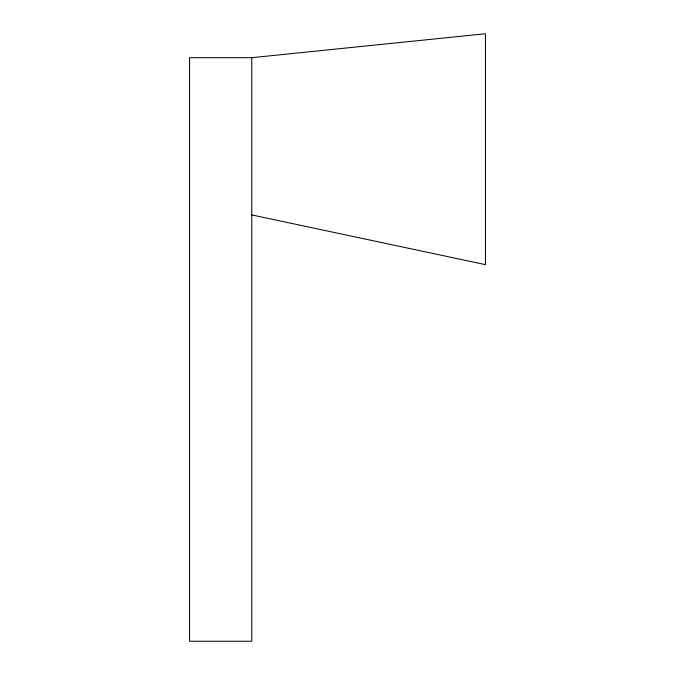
<?xml version="1.0" encoding="UTF-8"?>
<svg xmlns="http://www.w3.org/2000/svg" width="675" height="675" viewBox="0 0 675 675"><rect width="100%" height="100%" fill="white"/><g stroke="black" fill="none" stroke-linecap="round" stroke-linejoin="round"><path stroke-width="1.01" d="M251.792 57.679L251.792 641.25L189.54 641.25L189.54 57.679L251.792 57.679L485.46 33.75L485.46 264.651L251.792 214.928"/></g></svg>
